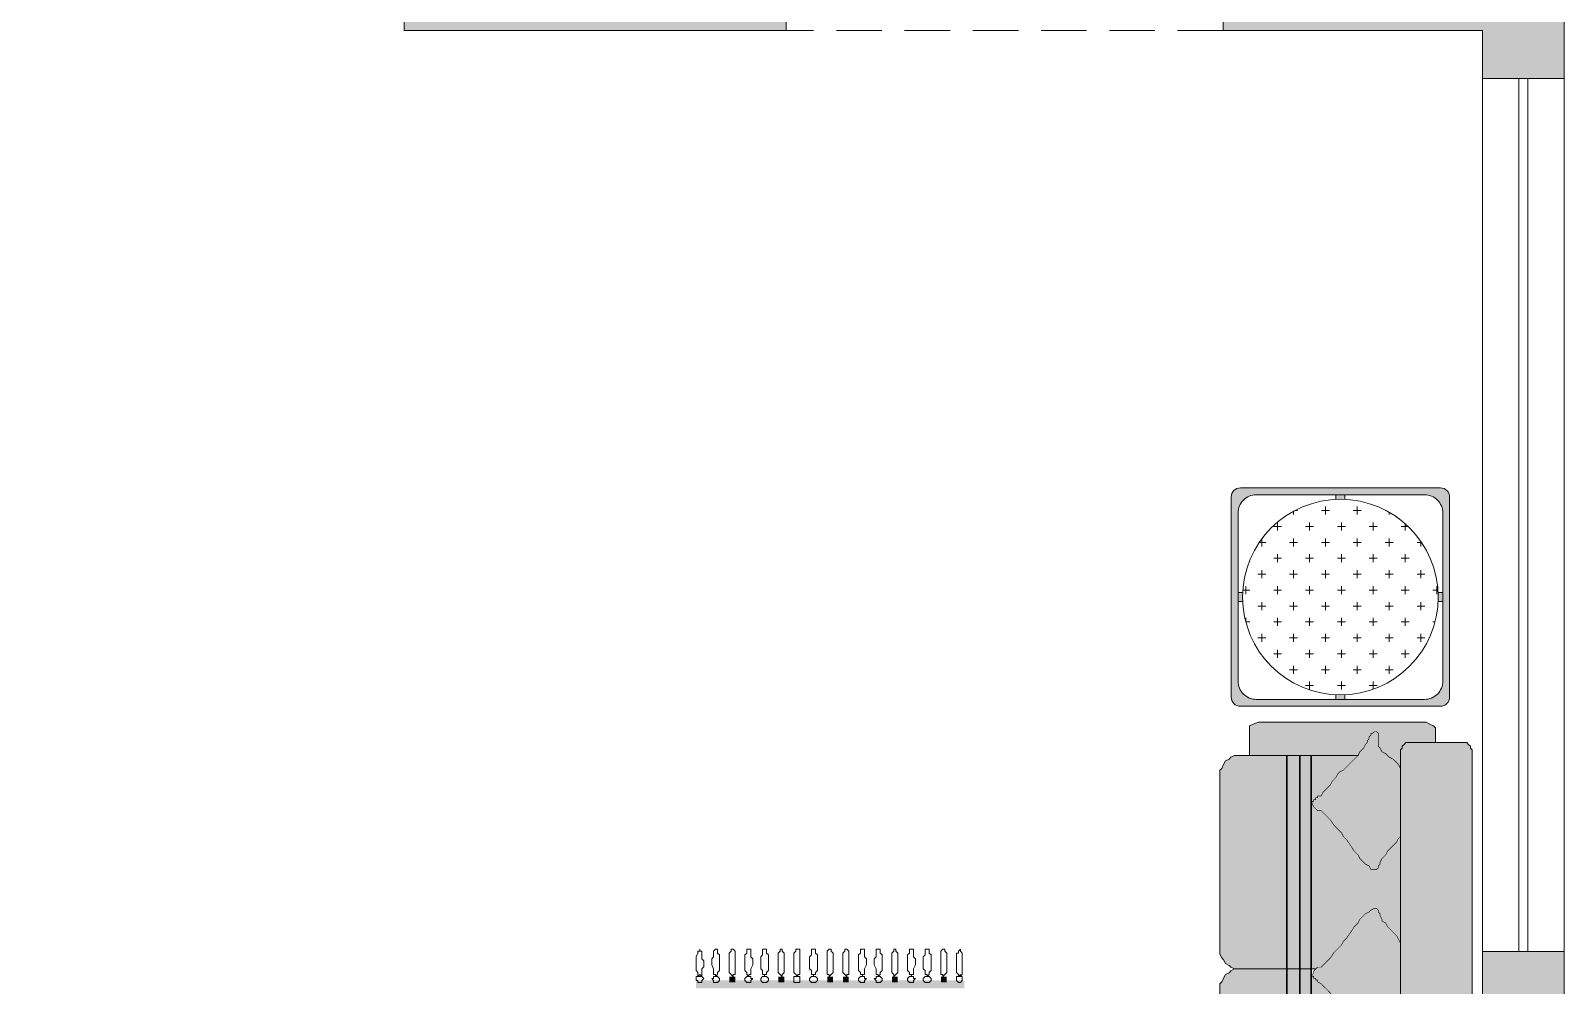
# Model space of a CAD drawing. Header units: inches. Extents: x 22513 to 23848, y -2930 to -2337.
# Drawn here: x 22742.9 to 22911.5, y -2672.5 to -2567.6 of the extents above; entities that cross this region are included whole.
import ezdxf

# ---------------------------------------------------------------- set-up
doc = ezdxf.new("R2010")
doc.units = ezdxf.units.IN
doc.header["$LTSCALE"] = 10
doc.header["$MEASUREMENT"] = 0
doc.linetypes.add('DASHED', pattern=[0.75, 0.5, -0.25])
doc.layers.add('FIX', color=161, linetype='Continuous')
doc.layers.add('FURNITURE', color=144, linetype='Continuous', lineweight=9)
doc.layers.add('line', color=7, linetype='Continuous', lineweight=13)

# ---------------------------------------------------------------- blocks, each defined once
blk = doc.blocks.new('afedadsdf')
at = {"layer": 'FURNITURE'}
h = blk.add_hatch(color=251, dxfattribs=at)
h.dxf.hatch_style = 1
h.paths.add_polyline_path([(-12.75, 23.79), (-12.55, 23.99), (-12.35, 24.39), (-11.94, 24.8), (-11.74, 25.2), (-11.54, 25.41), (-11.54, 25.61), (-11.34, 25.81), (-11.34, 26.01), (-11.13, 26.21), (-11.13, 26.42), (-10.93, 26.62), (-10.73, 26.62), (-10.53, 26.62), (-10.32, 26.42), (-10.32, 26.21), (-10.32, 26.01), (-10.32, 25.61), (-10.32, 25.41), (-10.32, 25.2), (-10.12, 25), (-9.92, 24.6), (-9.51, 24.19), (-9.11, 23.99), (-8.7, 23.58), (-8.5, 23.38), (-8.1, 23.18), (-7.89, 22.77), (-7.89, 23.18), (-7.89, 23.38), (-7.89, 23.79), (-7.69, 23.99), (-7.69, 24.19), (-7.49, 24.39), (-7.29, 24.6), (-7.09, 24.6), (-4.05, 24.6), (-4.05, 26.76), (-4.25, 26.96), (-4.66, 27.16), (-5.06, 27.37), (-5.87, 27.37), (-22.67, 27.37), (-23.48, 27.37), (-24.09, 27.16), (-24.49, 26.96), (-24.49, 26.76), (-24.49, 23.79)])
h.paths.add_polyline_path([(0, 23.18), (0, 23.38), (0, 23.79), (-0.2, 23.99), (-0.2, 24.19), (-0.4, 24.39), (-0.61, 24.6), (-0.81, 24.6), (-7.09, 24.6), (-7.29, 24.6), (-7.49, 24.39), (-7.69, 24.19), (-7.69, 23.99), (-7.89, 23.79), (-7.89, 23.38), (-7.89, 23.18), (-7.89, -23.18), (-7.89, -23.38), (-7.89, -23.79), (-7.69, -23.99), (-7.69, -24.19), (-7.49, -24.39), (-7.29, -24.6), (-7.09, -24.6), (-0.81, -24.6), (-0.61, -24.6), (-0.4, -24.39), (-0.2, -24.19), (-0.2, -23.99), (0, -23.79), (0, -23.38), (0, -23.18)])
h.paths.add_polyline_path([(-5.87, -26.82), (-5.06, -26.82), (-4.66, -26.62), (-4.25, -26.42), (-4.05, -26.21), (-4.05, -24.6), (-7.09, -24.6), (-7.29, -24.6), (-7.49, -24.39), (-7.69, -24.19), (-7.69, -23.99), (-7.89, -23.79), (-7.89, -23.38), (-7.89, -23.18), (-7.89, -21.76), (-8.1, -22.17), (-8.5, -22.57), (-8.7, -22.77), (-9.11, -22.98), (-9.51, -23.38), (-9.92, -23.58), (-10.12, -23.99), (-10.32, -24.19), (-10.32, -24.6), (-10.32, -24.8), (-10.32, -25.2), (-10.32, -25.41), (-10.32, -25.61), (-10.53, -25.81), (-10.73, -25.81), (-10.93, -25.61), (-11.13, -25.61), (-11.13, -25.41), (-11.34, -25.2), (-11.34, -25), (-11.54, -24.8), (-11.54, -24.6), (-11.74, -24.39), (-11.94, -23.99), (-12.35, -23.58), (-12.55, -23.18), (-24.49, -23.18), (-24.49, -26.21), (-24.49, -26.42), (-24.09, -26.62), (-23.48, -26.82), (-22.67, -26.82)])
h = blk.add_hatch(color=52, dxfattribs=at)
h.dxf.hatch_style = 1
h.paths.add_polyline_path([(-7.89, 22.77), (-8.1, 23.18), (-8.5, 23.38), (-8.7, 23.58), (-9.11, 23.99), (-9.51, 24.19), (-9.92, 24.6), (-10.12, 25), (-10.32, 25.2), (-10.32, 25.41), (-10.32, 25.61), (-10.32, 26.01), (-10.32, 26.21), (-10.32, 26.42), (-10.53, 26.62), (-10.73, 26.62), (-10.93, 26.62), (-11.13, 26.42), (-11.13, 26.21), (-11.34, 26.01), (-11.34, 25.81), (-11.54, 25.61), (-11.54, 25.41), (-11.74, 25.2), (-11.94, 24.8), (-12.35, 24.39), (-12.55, 23.99), (-12.96, 23.58), (-13.36, 23.18), (-13.77, 22.77), (-14.17, 22.37), (-14.58, 22.17), (-14.78, 21.96), (-14.98, 21.56), (-15.38, 21.15), (-15.59, 20.75), (-15.99, 20.34), (-16.4, 19.94), (-16.6, 19.74), (-17, 19.53), (-17.21, 19.33), (-17.41, 19.13), (-17.61, 18.93), (-17.61, 18.72), (-17.41, 18.52), (-17.41, 18.32), (-17.21, 18.12), (-17, 18.12), (-16.6, 17.92), (-16.4, 17.71), (-16.19, 17.71), (-15.99, 17.51), (-15.59, 16.9), (-15.18, 16.5), (-14.78, 16.09), (-14.37, 15.69), (-14.17, 15.08), (-13.77, 14.68), (-13.36, 14.27), (-12.96, 13.66), (-12.75, 13.26), (-12.55, 13.06), (-12.35, 12.65), (-11.94, 12.45), (-11.74, 12.04), (-11.34, 11.84), (-11.13, 11.64), (-10.73, 11.44), (-10.53, 11.44), (-10.32, 11.64), (-10.32, 11.84), (-10.12, 12.04), (-10.12, 12.45), (-9.92, 12.65), (-9.92, 12.85), (-9.51, 13.06), (-9.31, 13.46), (-8.91, 13.87), (-8.7, 14.07), (-8.3, 14.47), (-8.1, 14.88), (-7.89, 15.28)])
h.paths.add_polyline_path([(-7.89, 4.76), (-8.1, 5.16), (-8.5, 5.57), (-8.7, 5.77), (-9.11, 5.97), (-9.51, 6.38), (-9.92, 6.58), (-10.12, 6.98), (-10.32, 7.19), (-10.32, 7.59), (-10.32, 7.79), (-10.32, 8.2), (-10.32, 8.4), (-10.32, 8.6), (-10.53, 8.81), (-10.73, 8.81), (-10.93, 8.6), (-11.13, 8.6), (-11.13, 8.4), (-11.34, 8.2), (-11.34, 8), (-11.54, 7.79), (-11.54, 7.59), (-11.74, 7.39), (-11.94, 6.98), (-12.35, 6.58), (-12.55, 6.17), (-12.96, 5.77), (-13.36, 5.36), (-13.77, 4.96), (-14.17, 4.55), (-14.58, 4.35), (-14.78, 4.15), (-14.98, 3.74), (-15.38, 3.34), (-15.59, 2.94), (-15.99, 2.53), (-16.4, 2.13), (-16.6, 1.92), (-17, 1.72), (-17, 1.52), (-17.21, 1.52), (-17.21, 1.32), (-17.41, 1.32), (-17.41, 1.11), (-17.61, 1.11), (-17.61, 0.91), (-17.41, 0.71), (-17.41, 0.51), (-17.21, 0.3), (-17, 0.1), (-16.6, 0.1), (-16.4, -0.1), (-16.19, -0.3), (-15.99, -0.51), (-15.59, -0.91), (-15.18, -1.52), (-14.78, -1.92), (-14.37, -2.33), (-14.17, -2.73), (-13.77, -3.14), (-13.36, -3.74), (-12.96, -4.35), (-12.75, -4.55), (-12.55, -4.76), (-12.35, -5.16), (-11.94, -5.57), (-11.74, -5.77), (-11.34, -5.97), (-11.13, -6.17), (-10.73, -6.38), (-10.53, -6.38), (-10.32, -6.17), (-10.32, -5.97), (-10.12, -5.77), (-10.12, -5.57), (-9.92, -5.16), (-9.92, -4.96), (-9.51, -4.76), (-9.31, -4.35), (-8.91, -3.95), (-8.7, -3.74), (-8.3, -3.34), (-8.1, -2.94), (-7.89, -2.53)])
h.paths.add_polyline_path([(-7.89, -14.27), (-8.1, -14.07), (-8.3, -13.66), (-8.7, -13.26), (-8.91, -13.06), (-9.31, -12.65), (-9.51, -12.25), (-9.92, -11.84), (-10.12, -11.44), (-10.12, -11.23), (-10.32, -11.03), (-10.32, -10.83), (-10.53, -10.63), (-10.73, -10.63), (-11.13, -10.63), (-11.34, -11.03), (-11.74, -11.23), (-11.94, -11.44), (-12.35, -11.84), (-12.55, -12.25), (-12.75, -12.45), (-12.96, -12.65), (-13.36, -13.26), (-13.77, -13.87), (-14.17, -14.27), (-14.37, -14.68), (-14.78, -15.08), (-15.18, -15.49), (-15.59, -16.09), (-15.99, -16.5), (-16.19, -16.7), (-16.4, -16.9), (-16.6, -17.11), (-17, -17.11), (-17.21, -17.31), (-17.41, -17.51), (-17.61, -17.92), (-17.61, -18.12), (-17.41, -18.12), (-17.41, -18.32), (-17.21, -18.32), (-17.21, -18.52), (-17, -18.52), (-17, -18.72), (-16.6, -18.72), (-16.4, -19.13), (-15.99, -19.53), (-15.59, -19.94), (-15.38, -20.34), (-14.98, -20.75), (-14.78, -21.15), (-14.58, -21.36), (-14.17, -21.56), (-13.77, -21.96), (-13.36, -22.37), (-12.96, -22.77), (-12.55, -23.18), (-12.35, -23.58), (-11.94, -23.99), (-11.74, -24.39), (-11.54, -24.6), (-11.54, -24.8), (-11.34, -25), (-11.34, -25.2), (-11.13, -25.41), (-11.13, -25.61), (-10.93, -25.61), (-10.73, -25.81), (-10.53, -25.81), (-10.32, -25.61), (-10.32, -25.41), (-10.32, -25.2), (-10.32, -24.8), (-10.32, -24.6), (-10.32, -24.19), (-10.12, -23.99), (-9.92, -23.58), (-9.51, -23.38), (-9.11, -22.98), (-8.7, -22.77), (-8.5, -22.57), (-8.1, -22.17), (-7.89, -21.76)])
h = blk.add_hatch(color=251, dxfattribs=at)
h.dxf.hatch_style = 1
h.paths.add_polyline_path([(-20.42, 23.79), (-25.71, 23.79), (-26.11, 23.79), (-26.52, 23.58), (-26.72, 23.38), (-27.13, 23.18), (-27.33, 22.77), (-27.53, 22.37), (-27.73, 22.17), (-27.73, 21.56), (-27.73, 2.53), (-27.73, 1.92), (-27.53, 1.72), (-27.33, 1.32), (-27.13, 0.91), (-26.72, 0.71), (-26.52, 0.51), (-26.11, 0.3), (-25.71, 0.3), (-20.42, 0.3)])
h.paths.add_polyline_path([(-18.99, 23.79), (-20.35, 23.79), (-20.35, 0.3), (-18.99, 0.3)])
h.paths.add_polyline_path([(-17.74, 23.79), (-18.92, 23.79), (-18.92, 0.3), (-17.74, 0.3)])
h.paths.add_polyline_path([(-11.74, 12.04), (-11.94, 12.45), (-12.35, 12.65), (-12.55, 13.06), (-12.75, 13.26), (-12.96, 13.66), (-13.36, 14.27), (-13.77, 14.68), (-14.17, 15.08), (-14.37, 15.69), (-14.78, 16.09), (-15.18, 16.5), (-15.59, 16.9), (-15.99, 17.51), (-16.19, 17.71), (-16.4, 17.71), (-16.6, 17.92), (-17, 18.12), (-17.21, 18.12), (-17.41, 18.32), (-17.41, 18.52), (-17.61, 18.72), (-17.61, 18.93), (-17.41, 19.13), (-17.21, 19.33), (-17, 19.53), (-16.6, 19.74), (-16.4, 19.94), (-15.99, 20.34), (-15.59, 20.75), (-15.38, 21.15), (-14.98, 21.56), (-14.78, 21.96), (-14.58, 22.17), (-14.17, 22.37), (-13.77, 22.77), (-13.36, 23.18), (-12.96, 23.58), (-12.75, 23.79), (-17.67, 23.79), (-17.67, 1.11), (-17.41, 1.11), (-17.41, 1.32), (-17.21, 1.32), (-17.21, 1.52), (-17, 1.52), (-17, 1.72), (-16.6, 1.92), (-16.4, 2.13), (-15.99, 2.53), (-15.59, 2.94), (-15.38, 3.34), (-14.98, 3.74), (-14.78, 4.15), (-14.58, 4.35), (-14.17, 4.55), (-13.77, 4.96), (-13.36, 5.36), (-12.96, 5.77), (-12.55, 6.17), (-12.35, 6.58), (-11.94, 6.98), (-11.74, 7.39), (-11.54, 7.59), (-11.54, 7.79), (-11.34, 8), (-11.34, 8.2), (-11.13, 8.4), (-11.13, 8.6), (-10.93, 8.6), (-10.73, 8.81), (-10.53, 8.81), (-10.32, 8.6), (-10.32, 8.4), (-10.32, 8.2), (-10.32, 7.79), (-10.32, 7.59), (-10.32, 7.19), (-10.12, 6.98), (-9.92, 6.58), (-9.51, 6.38), (-9.11, 5.97), (-8.7, 5.77), (-8.5, 5.57), (-8.1, 5.16), (-7.89, 4.76), (-7.89, 15.28), (-8.1, 14.88), (-8.3, 14.47), (-8.7, 14.07), (-8.91, 13.87), (-9.31, 13.46), (-9.51, 13.06), (-9.92, 12.85), (-9.92, 12.65), (-10.12, 12.45), (-10.12, 12.04), (-10.32, 11.84), (-10.32, 11.64), (-10.53, 11.44), (-10.73, 11.44), (-11.13, 11.64), (-11.34, 11.84)])
h.paths.add_polyline_path([(-7.89, -2.53), (-8.1, -2.94), (-8.3, -3.34), (-8.7, -3.74), (-8.91, -3.95), (-9.31, -4.35), (-9.51, -4.76), (-9.92, -4.96), (-9.92, -5.16), (-10.12, -5.57), (-10.12, -5.77), (-10.32, -5.97), (-10.32, -6.17), (-10.53, -6.38), (-10.73, -6.38), (-11.13, -6.17), (-11.34, -5.97), (-11.74, -5.77), (-11.94, -5.57), (-12.35, -5.16), (-12.55, -4.76), (-12.75, -4.55), (-12.96, -4.35), (-13.36, -3.74), (-13.77, -3.14), (-14.17, -2.73), (-14.37, -2.33), (-14.78, -1.92), (-15.18, -1.52), (-15.59, -0.91), (-15.99, -0.51), (-16.19, -0.3), (-16.4, -0.1), (-16.6, 0.1), (-17, 0.1), (-17.21, 0.3), (-17.67, 0.3), (-17.67, -18.12), (-17.61, -18.12), (-17.61, -17.92), (-17.41, -17.51), (-17.21, -17.31), (-17, -17.11), (-16.6, -17.11), (-16.4, -16.9), (-16.19, -16.7), (-15.99, -16.5), (-15.59, -16.09), (-15.18, -15.49), (-14.78, -15.08), (-14.37, -14.68), (-14.17, -14.27), (-13.77, -13.87), (-13.36, -13.26), (-12.96, -12.65), (-12.75, -12.45), (-12.55, -12.25), (-12.35, -11.84), (-11.94, -11.44), (-11.74, -11.23), (-11.34, -11.03), (-11.13, -10.63), (-10.73, -10.63), (-10.53, -10.63), (-10.32, -10.83), (-10.32, -11.03), (-10.12, -11.23), (-10.12, -11.44), (-9.92, -11.84), (-9.51, -12.25), (-9.31, -12.65), (-8.91, -13.06), (-8.7, -13.26), (-8.3, -13.66), (-8.1, -14.07), (-7.89, -14.27)])
h.paths.add_polyline_path([(-13.36, -22.37), (-13.77, -21.96), (-14.17, -21.56), (-14.58, -21.36), (-14.78, -21.15), (-14.98, -20.75), (-15.38, -20.34), (-15.59, -19.94), (-15.99, -19.53), (-16.4, -19.13), (-16.6, -18.72), (-17, -18.72), (-17, -18.52), (-17.21, -18.52), (-17.21, -18.32), (-17.41, -18.32), (-17.41, -18.12), (-17.67, -18.12), (-17.67, -23.18), (-12.55, -23.18), (-12.96, -22.77)])
h.paths.add_polyline_path([(-17.74, 0.3), (-18.92, 0.3), (-18.92, -23.18), (-17.74, -23.18)])
h.paths.add_polyline_path([(-18.99, 0.3), (-20.35, 0.3), (-20.35, -23.18), (-18.99, -23.18)])
h = blk.add_hatch(color=251, dxfattribs=at)
h.dxf.hatch_style = 1
h.paths.add_polyline_path([(-20.42, 0.3), (-25.71, 0.3), (-26.11, 0.3), (-26.52, 0.1), (-26.72, -0.1), (-27.13, -0.3), (-27.33, -0.71), (-27.53, -0.91), (-27.73, -1.32), (-27.73, -1.92), (-27.73, -20.95), (-27.73, -21.56), (-27.53, -21.76), (-27.33, -22.17), (-27.13, -22.57), (-26.72, -22.77), (-26.52, -22.98), (-26.11, -23.18), (-25.71, -23.18), (-20.42, -23.18)])
at = {"layer": 'FURNITURE', "color": 7}
for p, q in [((-24.09, 27.16), (-24.49, 26.96)), ((-23.48, 27.37), (-24.09, 27.16)), ((-22.67, 27.37), (-23.48, 27.37)), ((-5.87, 27.37), (-22.67, 27.37)), ((-5.06, 27.37), (-5.87, 27.37)), ((-4.66, 27.16), (-5.06, 27.37)), ((-4.25, 26.96), (-4.66, 27.16)), ((-24.49, 26.96), (-24.49, 26.76)), ((-24.49, 26.76), (-24.49, 23.79)), ((-4.05, 26.76), (-4.25, 26.96)), ((-4.05, 24.6), (-4.05, 26.76)), ((-26.52, 23.58), (-26.11, 23.79)), ((-26.11, 23.79), (-25.71, 23.79)), ((-25.71, 23.79), (-12.69, 23.79)), ((-20.42, -23.18), (-20.42, 23.79)), ((-20.35, -23.18), (-20.35, 23.79)), ((-18.99, -23.18), (-18.99, 23.79)), ((-18.92, -23.18), (-18.92, 23.79)), ((-17.74, -23.18), (-17.74, 23.79)), ((-17.67, -23.18), (-17.67, 23.79)), ((-7.89, 23.79), (-7.69, 23.99)), ((-7.89, 23.38), (-7.89, 23.79)), ((-7.69, 24.19), (-7.49, 24.39)), ((-7.69, 23.99), (-7.69, 24.19)), ((-7.49, 24.39), (-7.29, 24.6)), ((-7.49, 24.39), (-7.49, 24.39)), ((-7.29, 24.6), (-7.09, 24.6)), ((-7.09, 24.6), (-0.81, 24.6)), ((-0.81, 24.6), (-0.61, 24.6)), ((-0.61, 24.6), (-0.4, 24.39)), ((-0.4, 24.39), (-0.4, 24.39)), ((-0.4, 24.39), (-0.2, 24.19)), ((-0.2, 24.19), (-0.2, 23.99)), ((-0.2, 23.99), (0, 23.79)), ((0, 23.79), (0, 23.38)), ((-27.73, 22.17), (-27.53, 22.37)), ((-27.73, 21.56), (-27.73, 22.17)), ((-27.53, 22.37), (-27.33, 22.77)), ((-27.33, 22.77), (-27.13, 23.18)), ((-27.13, 23.18), (-26.72, 23.38)), ((-26.72, 23.38), (-26.52, 23.58)), ((-7.89, 23.18), (-7.89, 23.38)), ((-7.89, -23.18), (-7.89, 23.18)), ((0, 23.38), (0, 23.18)), ((0, 23.18), (0, -23.18)), ((-27.73, 2.53), (-27.73, 21.56)), ((-27.73, 1.92), (-27.73, 2.53)), ((-27.53, 1.72), (-27.73, 1.92)), ((-27.33, 1.32), (-27.53, 1.72)), ((-27.13, 0.91), (-27.33, 1.32)), ((-26.72, 0.71), (-27.13, 0.91)), ((-26.52, 0.51), (-26.72, 0.71)), ((-26.72, -0.1), (-26.52, 0.1)), ((-26.11, 0.3), (-26.52, 0.51)), ((-26.52, 0.1), (-26.11, 0.3)), ((-25.71, 0.3), (-26.11, 0.3)), ((-26.11, 0.3), (-25.71, 0.3)), ((-17.21, 0.3), (-25.71, 0.3)), ((-25.71, 0.3), (-17.21, 0.3)), ((-27.73, -1.32), (-27.53, -0.91)), ((-27.73, -1.92), (-27.73, -1.32)), ((-27.53, -0.91), (-27.33, -0.71)), ((-27.33, -0.71), (-27.13, -0.3)), ((-27.13, -0.3), (-26.72, -0.1)), ((-27.73, -20.95), (-27.73, -1.92)), ((-27.73, -21.56), (-27.73, -20.95)), ((-27.53, -21.76), (-27.73, -21.56)), ((-27.33, -22.17), (-27.53, -21.76)), ((-27.13, -22.57), (-27.33, -22.17)), ((-26.72, -22.77), (-27.13, -22.57)), ((-26.52, -22.98), (-26.72, -22.77)), ((-26.11, -23.18), (-26.52, -22.98)), ((-25.71, -23.18), (-26.11, -23.18)), ((-12.55, -23.18), (-25.71, -23.18)), ((-24.49, -26.21), (-24.49, -23.18)), ((-7.89, -23.38), (-7.89, -23.18)), ((-7.89, -23.79), (-7.89, -23.38)), ((0, -23.18), (0, -23.38)), ((0, -23.38), (0, -23.79)), ((-7.69, -23.99), (-7.89, -23.79)), ((-7.69, -24.19), (-7.69, -23.99)), ((-7.49, -24.39), (-7.69, -24.19)), ((-7.29, -24.6), (-7.49, -24.39)), ((-7.49, -24.39), (-7.49, -24.39)), ((-7.09, -24.6), (-7.29, -24.6)), ((-0.81, -24.6), (-7.09, -24.6)), ((-4.05, -24.6), (-4.05, -26.21)), ((-0.61, -24.6), (-0.81, -24.6)), ((-0.4, -24.39), (-0.61, -24.6)), ((-0.2, -24.19), (-0.4, -24.39)), ((-0.4, -24.39), (-0.4, -24.39)), ((0, -23.79), (-0.2, -23.99)), ((-0.2, -23.99), (-0.2, -24.19)), ((-24.49, -26.42), (-24.49, -26.21)), ((-24.09, -26.62), (-24.49, -26.42)), ((-23.48, -26.82), (-24.09, -26.62)), ((-22.67, -26.82), (-23.48, -26.82)), ((-5.87, -26.82), (-22.67, -26.82)), ((-5.06, -26.82), (-5.87, -26.82)), ((-4.66, -26.62), (-5.06, -26.82)), ((-4.25, -26.42), (-4.66, -26.62)), ((-4.05, -26.21), (-4.25, -26.42))]:
    blk.add_line(p, q, dxfattribs=at)
at = {"layer": 'FURNITURE', "color": 7, "const_width": 0.069}
for points in [[(-17, 19.53), (-16.6, 19.74), (-16.4, 19.94), (-15.99, 20.34), (-15.59, 20.75), (-15.38, 21.15), (-14.98, 21.56), (-14.78, 21.96), (-14.58, 22.17), (-14.17, 22.37), (-13.77, 22.77), (-13.36, 23.18), (-12.96, 23.58), (-12.55, 23.99), (-12.35, 24.39), (-11.94, 24.8), (-11.74, 25.2), (-11.54, 25.41), (-11.54, 25.61), (-11.34, 25.81), (-11.34, 26.01), (-11.13, 26.21), (-11.13, 26.42), (-10.93, 26.62), (-10.73, 26.62), (-10.53, 26.62), (-10.32, 26.42), (-10.32, 26.21), (-10.32, 26.01), (-10.32, 25.61), (-10.32, 25.41), (-10.32, 25.2), (-10.12, 25), (-9.92, 24.6), (-9.51, 24.19), (-9.11, 23.99), (-8.7, 23.58), (-8.5, 23.38), (-8.1, 23.18), (-7.89, 22.77), (-7.89, 22.17), (-7.89, 15.69), (-7.89, 15.28), (-8.1, 14.88), (-8.3, 14.47), (-8.7, 14.07), (-8.91, 13.87), (-9.31, 13.46), (-9.51, 13.06), (-9.92, 12.85), (-9.92, 12.65), (-10.12, 12.45), (-10.12, 12.04), (-10.32, 11.84), (-10.32, 11.64), (-10.53, 11.44), (-10.53, 11.44), (-10.73, 11.44), (-11.13, 11.64), (-11.34, 11.84), (-11.74, 12.04), (-11.94, 12.45), (-12.35, 12.65), (-12.55, 13.06), (-12.75, 13.26), (-12.96, 13.66), (-13.36, 14.27), (-13.77, 14.68), (-14.17, 15.08), (-14.37, 15.69), (-14.78, 16.09), (-15.18, 16.5), (-15.59, 16.9), (-15.99, 17.51), (-16.19, 17.71), (-16.4, 17.71), (-16.6, 17.92), (-17, 18.12), (-17.21, 18.12), (-17.41, 18.32), (-17.41, 18.52), (-17.61, 18.72), (-17.61, 18.72), (-17.61, 18.93), (-17.41, 19.13), (-17.41, 19.13), (-17.21, 19.33), (-17.21, 19.33), (-17, 19.53), (-17, 19.53)], [(-17, 1.72), (-16.6, 1.92), (-16.4, 2.13), (-15.99, 2.53), (-15.59, 2.94), (-15.38, 3.34), (-14.98, 3.74), (-14.78, 4.15), (-14.58, 4.35), (-14.17, 4.55), (-13.77, 4.96), (-13.36, 5.36), (-12.96, 5.77), (-12.55, 6.17), (-12.35, 6.58), (-11.94, 6.98), (-11.74, 7.39), (-11.54, 7.59), (-11.54, 7.79), (-11.34, 8), (-11.34, 8.2), (-11.13, 8.4), (-11.13, 8.6), (-10.93, 8.6), (-10.73, 8.81), (-10.53, 8.81), (-10.32, 8.6), (-10.32, 8.4), (-10.32, 8.2), (-10.32, 7.79), (-10.32, 7.59), (-10.32, 7.19), (-10.12, 6.98), (-9.92, 6.58), (-9.51, 6.38), (-9.11, 5.97), (-8.7, 5.77), (-8.5, 5.57), (-8.1, 5.16), (-7.89, 4.76), (-7.89, 4.35), (-7.89, -2.33), (-7.89, -2.53), (-8.1, -2.94), (-8.3, -3.34), (-8.7, -3.74), (-8.91, -3.95), (-9.31, -4.35), (-9.51, -4.76), (-9.92, -4.96), (-9.92, -5.16), (-10.12, -5.57), (-10.12, -5.77), (-10.32, -5.97), (-10.32, -6.17), (-10.53, -6.38), (-10.53, -6.38), (-10.73, -6.38), (-11.13, -6.17), (-11.34, -5.97), (-11.74, -5.77), (-11.94, -5.57), (-12.35, -5.16), (-12.55, -4.76), (-12.75, -4.55), (-12.96, -4.35), (-13.36, -3.74), (-13.77, -3.14), (-14.17, -2.73), (-14.37, -2.33), (-14.78, -1.92), (-15.18, -1.52), (-15.59, -0.91), (-15.99, -0.51), (-16.19, -0.3), (-16.4, -0.1), (-16.6, 0.1), (-17, 0.1), (-17.21, 0.3), (-17.41, 0.51), (-17.41, 0.71), (-17.61, 0.91), (-17.61, 0.91), (-17.61, 1.11), (-17.41, 1.11), (-17.41, 1.32), (-17.21, 1.32), (-17.21, 1.52), (-17, 1.52), (-17, 1.72)], [(-17, -18.72), (-16.6, -18.72), (-16.4, -19.13), (-15.99, -19.53), (-15.59, -19.94), (-15.38, -20.34), (-14.98, -20.75), (-14.78, -21.15), (-14.58, -21.36), (-14.17, -21.56), (-13.77, -21.96), (-13.36, -22.37), (-12.96, -22.77), (-12.55, -23.18), (-12.35, -23.58), (-11.94, -23.99), (-11.74, -24.39), (-11.54, -24.6), (-11.54, -24.8), (-11.34, -25), (-11.34, -25.2), (-11.13, -25.41), (-11.13, -25.61), (-10.93, -25.61), (-10.73, -25.81), (-10.53, -25.81), (-10.32, -25.61), (-10.32, -25.41), (-10.32, -25.2), (-10.32, -24.8), (-10.32, -24.6), (-10.32, -24.19), (-10.12, -23.99), (-9.92, -23.58), (-9.51, -23.38), (-9.11, -22.98), (-8.7, -22.77), (-8.5, -22.57), (-8.1, -22.17), (-7.89, -21.76), (-7.89, -21.36), (-7.89, -14.68), (-7.89, -14.27), (-8.1, -14.07), (-8.3, -13.66), (-8.7, -13.26), (-8.91, -13.06), (-9.31, -12.65), (-9.51, -12.25), (-9.92, -11.84), (-9.92, -11.84), (-10.12, -11.44), (-10.12, -11.23), (-10.32, -11.03), (-10.32, -10.83), (-10.53, -10.63), (-10.53, -10.63), (-10.73, -10.63), (-11.13, -10.63), (-11.34, -11.03), (-11.74, -11.23), (-11.94, -11.44), (-12.35, -11.84), (-12.55, -12.25), (-12.75, -12.45), (-12.96, -12.65), (-13.36, -13.26), (-13.77, -13.87), (-14.17, -14.27), (-14.37, -14.68), (-14.78, -15.08), (-15.18, -15.49), (-15.59, -16.09), (-15.99, -16.5), (-16.19, -16.7), (-16.4, -16.9), (-16.6, -17.11), (-17, -17.11), (-17.21, -17.31), (-17.41, -17.51), (-17.41, -17.51), (-17.61, -17.92), (-17.61, -17.92), (-17.61, -18.12), (-17.41, -18.12), (-17.41, -18.32), (-17.21, -18.32), (-17.21, -18.52), (-17, -18.52), (-17, -18.72)]]:
    blk.add_lwpolyline(points, dxfattribs=at)
blk = doc.blocks.new('CORNER TABLE 2X2')
at = {"lineweight": 13}
h = blk.add_hatch(color=12, dxfattribs=at)
h.dxf.hatch_style = 1
h.paths.add_polyline_path([(11, -12, 0.414214), (12, -11), (12, 11, 0.414214), (11, 12), (-11, 12, 0.414214), (-12, 11), (-12, -11, 0.414214), (-11, -12)])
h.paths.add_polyline_path([(-9.25, -11.25, -0.414214), (-11.25, -9.25), (-11.25, 9.25, -0.414214), (-9.25, 11.25), (9.25, 11.25, -0.414214), (11.25, 9.25), (11.25, -9.25, -0.414214), (9.25, -11.25)], flags=16)
h.paths.add_polyline_path([(-10.75, 0, -1), (10.75, 0, -1)], flags=0)
h = blk.add_hatch(color=12, dxfattribs=at)
h.dxf.hatch_style = 1
h.paths.add_polyline_path([(10.75, 0, -0.011633), (10.74, -0.5), (11.25, -0.5), (11.25, 0.5), (10.74, 0.5, -0.011633)])
h.paths.add_polyline_path([(-0.5, -10.74), (-0.5, -11.25), (0.5, -11.25), (0.5, -10.74, -0.023268)])
h.paths.add_polyline_path([(-10.74, 0.5), (-11.25, 0.5), (-11.25, -0.5), (-10.74, -0.5, -0.011633), (-10.75, 0, -0.011633)])
h.paths.add_polyline_path([(0.5, 10.74), (0.5, 11.25), (-0.5, 11.25), (-0.5, 10.74, -0.023268)])
at = {"lineweight": 9}
h = blk.add_hatch(dxfattribs=at)
h.set_pattern_fill('CROSS,_O', color=4, scale=7, angle=180)
h.set_pattern_definition([(180, (417.5305, 118.5105), (-1.75, -1.75), [0.875, -2.625]), (270, (417.093, 118.948), (1.75, -1.75), [0.875, -2.625])])
h.paths.add_polyline_path([(10.75, 0, 1), (-10.75, 0, 1)])
at = {"lineweight": 13}
for p, q in [((-0.5, 10.74), (-0.5, 11.25)), ((0.5, 10.74), (0.5, 11.25)), ((-10.74, 0.5), (-11.25, 0.5)), ((10.74, 0.5), (11.25, 0.5)), ((-10.74, -0.5), (-11.25, -0.5)), ((10.74, -0.5), (11.25, -0.5)), ((-0.5, -10.74), (-0.5, -11.25)), ((0.5, -10.74), (0.5, -11.25))]:
    blk.add_line(p, q, dxfattribs=at)
for points in [[(11, 12), (-11, 12, 0.414214), (-12, 11), (-12, -11, 0.414214), (-11, -12), (11, -12, 0.414214), (12, -11), (12, 11, 0.414214)], [(9.25, 11.25), (-9.25, 11.25, 0.414214), (-11.25, 9.25), (-11.25, -9.25, 0.414214), (-9.25, -11.25), (9.25, -11.25, 0.414214), (11.25, -9.25), (11.25, 9.25, 0.414214)]]:
    blk.add_lwpolyline(points, format="xyb", close=True, dxfattribs=at)
at = {"color": 12, "lineweight": 15}
blk.add_circle((0, 0), 10.75, dxfattribs=at)
blk = doc.blocks.new('CARPET RECT OK')
at = {"color": 43, "linetype": 'Continuous', "lineweight": 13}
for points in [[(-15.05, 33.13), (-15.05, 33.35), (-15.05, 33.58), (-15.05, 33.8), (-15.05, 34.25), (-15.27, 34.25), (-15.27, 34.48), (-15.27, 34.48), (-15.5, 34.7), (-15.5, 34.48), (-15.5, 34.48), (-15.72, 34.25), (-15.72, 34.25), (-15.72, 33.8), (-15.72, 33.58), (-15.72, 33.35), (-15.72, 33.13), (-15.72, 32.68), (-15.72, 32.45), (-15.72, 32.23), (-15.72, 32), (-15.72, 31.78), (-15.5, 31.55), (-15.5, 31.55), (-15.5, 31.55), (-15.27, 31.55), (-15.27, 31.55), (-15.27, 31.78), (-15.05, 32), (-15.05, 32.23), (-15.05, 32.45), (-15.05, 32.68)], [(-13.25, 33.13), (-13.25, 33.58), (-13.25, 33.8), (-13.25, 34.03), (-13.25, 34.25), (-13.25, 34.48), (-13.47, 34.7), (-13.47, 34.7), (-13.47, 34.7), (-13.7, 34.7), (-13.7, 34.7), (-13.7, 34.48), (-13.92, 34.25), (-13.92, 34.03), (-13.92, 33.8), (-13.92, 33.58), (-13.92, 33.13), (-13.92, 32.9), (-13.92, 32.45), (-13.92, 32.23), (-13.92, 32), (-13.7, 31.78), (-13.7, 31.78), (-13.7, 31.78), (-13.47, 31.55), (-13.47, 31.78), (-13.47, 31.78), (-13.25, 31.78), (-13.25, 32), (-13.25, 32.23), (-13.25, 32.45), (-13.25, 32.9)], [(-11.22, 33.13), (-11.22, 33.58), (-11.22, 33.8), (-11.45, 34.03), (-11.45, 34.25), (-11.45, 34.48), (-11.45, 34.7), (-11.67, 34.7), (-11.67, 34.7), (-11.9, 34.7), (-11.9, 34.7), (-11.9, 34.48), (-11.9, 34.25), (-12.12, 34.03), (-12.12, 33.8), (-12.12, 33.58), (-12.12, 33.13), (-12.12, 32.9), (-12.12, 32.45), (-12.12, 32.23), (-11.9, 32), (-11.9, 31.78), (-11.9, 31.78), (-11.9, 31.78), (-11.67, 31.55), (-11.67, 31.78), (-11.45, 31.78), (-11.45, 31.78), (-11.45, 32), (-11.45, 32.23), (-11.22, 32.45), (-11.22, 32.9)], [(-9.42, 33.13), (-9.42, 33.58), (-9.42, 33.8), (-9.42, 34.03), (-9.65, 34.25), (-9.65, 34.48), (-9.65, 34.7), (-9.87, 34.7), (-9.87, 34.7), (-9.87, 34.7), (-10.1, 34.7), (-10.1, 34.48), (-10.1, 34.25), (-10.1, 34.03), (-10.1, 33.8), (-10.32, 33.58), (-10.32, 33.13), (-10.32, 32.9), (-10.1, 32.45), (-10.1, 32.23), (-10.1, 32), (-10.1, 31.78), (-10.1, 31.78), (-9.87, 31.78), (-9.87, 31.55), (-9.87, 31.78), (-9.65, 31.78), (-9.65, 31.78), (-9.65, 32), (-9.42, 32.23), (-9.42, 32.45), (-9.42, 32.9)], [(-7.62, 33.13), (-7.62, 33.58), (-7.62, 33.8), (-7.62, 34.03), (-7.62, 34.25), (-7.85, 34.48), (-7.85, 34.7), (-7.85, 34.7), (-7.85, 34.7), (-8.07, 34.7), (-8.07, 34.7), (-8.07, 34.48), (-8.3, 34.25), (-8.3, 34.03), (-8.3, 33.8), (-8.3, 33.58), (-8.3, 33.13), (-8.3, 32.9), (-8.3, 32.45), (-8.3, 32.23), (-8.3, 32), (-8.07, 31.78), (-8.07, 31.78), (-8.07, 31.78), (-7.85, 31.55), (-7.85, 31.78), (-7.85, 31.78), (-7.85, 31.78), (-7.62, 32), (-7.62, 32.23), (-7.62, 32.45), (-7.62, 32.9)], [(-5.6, 33.13), (-5.6, 33.58), (-5.82, 33.8), (-5.82, 34.03), (-5.82, 34.25), (-5.82, 34.48), (-5.82, 34.7), (-6.05, 34.7), (-6.05, 34.7), (-6.27, 34.7), (-6.27, 34.7), (-6.27, 34.48), (-6.27, 34.25), (-6.5, 34.03), (-6.5, 33.8), (-6.5, 33.58), (-6.5, 33.13), (-6.5, 32.9), (-6.5, 32.45), (-6.5, 32.23), (-6.27, 32), (-6.27, 31.78), (-6.27, 31.78), (-6.27, 31.78), (-6.05, 31.55), (-6.05, 31.78), (-5.82, 31.78), (-5.82, 31.78), (-5.82, 32), (-5.82, 32.23), (-5.82, 32.45), (-5.6, 32.9)], [(-3.8, 33.13), (-3.8, 33.58), (-3.8, 33.8), (-3.8, 34.03), (-4.02, 34.25), (-4.02, 34.48), (-4.02, 34.7), (-4.25, 34.7), (-4.25, 34.7), (-4.25, 34.7), (-4.47, 34.7), (-4.47, 34.48), (-4.47, 34.25), (-4.47, 34.03), (-4.47, 33.8), (-4.7, 33.58), (-4.7, 33.13), (-4.7, 32.9), (-4.47, 32.45), (-4.47, 32.23), (-4.47, 32), (-4.47, 31.78), (-4.47, 31.78), (-4.25, 31.78), (-4.25, 31.55), (-4.25, 31.78), (-4.02, 31.78), (-4.02, 31.78), (-4.02, 32), (-3.8, 32.23), (-3.8, 32.45), (-3.8, 32.9)], [(-2, 33.13), (-2, 33.58), (-2, 33.8), (-2, 34.03), (-2, 34.25), (-2.22, 34.48), (-2.22, 34.7), (-2.22, 34.7), (-2.45, 34.7), (-2.45, 34.7), (-2.45, 34.7), (-2.67, 34.48), (-2.67, 34.25), (-2.67, 34.03), (-2.67, 33.8), (-2.67, 33.58), (-2.67, 33.13), (-2.67, 32.9), (-2.67, 32.45), (-2.67, 32.23), (-2.67, 32), (-2.67, 31.78), (-2.45, 31.78), (-2.45, 31.78), (-2.45, 31.55), (-2.22, 31.78), (-2.22, 31.78), (-2.22, 31.78), (-2, 32), (-2, 32.23), (-2, 32.45), (-2, 32.9)], [(-0.2, 33.13), (-0.2, 33.58), (-0.2, 33.8), (-0.2, 34.03), (-0.2, 34.25), (-0.2, 34.48), (-0.42, 34.7), (-0.42, 34.7), (-0.42, 34.7), (-0.65, 34.7), (-0.65, 34.7), (-0.65, 34.48), (-0.87, 34.25), (-0.87, 34.03), (-0.87, 33.8), (-0.87, 33.58), (-0.87, 33.13), (-0.87, 32.9), (-0.87, 32.45), (-0.87, 32.23), (-0.87, 32), (-0.65, 31.78), (-0.65, 31.78), (-0.65, 31.78), (-0.42, 31.55), (-0.42, 31.78), (-0.42, 31.78), (-0.2, 31.78), (-0.2, 32), (-0.2, 32.23), (-0.2, 32.45), (-0.2, 32.9)], [(1.83, 33.13), (1.83, 33.58), (1.83, 33.8), (1.6, 34.03), (1.6, 34.25), (1.6, 34.48), (1.6, 34.7), (1.38, 34.7), (1.38, 34.7), (1.38, 34.7), (1.15, 34.7), (1.15, 34.48), (1.15, 34.25), (0.93, 34.03), (0.93, 33.8), (0.93, 33.58), (0.93, 33.13), (0.93, 32.9), (0.93, 32.45), (0.93, 32.23), (1.15, 32), (1.15, 31.78), (1.15, 31.78), (1.38, 31.78), (1.38, 31.55), (1.38, 31.78), (1.6, 31.78), (1.6, 31.78), (1.6, 32), (1.6, 32.23), (1.83, 32.45), (1.83, 32.9)], [(3.63, 33.13), (3.63, 33.58), (3.63, 33.8), (3.63, 34.03), (3.63, 34.25), (3.4, 34.48), (3.4, 34.7), (3.4, 34.7), (3.18, 34.7), (3.18, 34.7), (2.95, 34.7), (2.95, 34.48), (2.95, 34.25), (2.95, 34.03), (2.95, 33.8), (2.95, 33.58), (2.95, 33.13), (2.95, 32.9), (2.95, 32.45), (2.95, 32.23), (2.95, 32), (2.95, 31.78), (2.95, 31.78), (3.18, 31.78), (3.18, 31.55), (3.4, 31.78), (3.4, 31.78), (3.4, 31.78), (3.63, 32), (3.63, 32.23), (3.63, 32.45), (3.63, 32.9)], [(5.43, 33.13), (5.43, 33.58), (5.43, 33.8), (5.43, 34.03), (5.43, 34.25), (5.2, 34.48), (5.2, 34.7), (5.2, 34.7), (4.98, 34.7), (4.98, 34.7), (4.98, 34.7), (4.98, 34.48), (4.75, 34.25), (4.75, 34.03), (4.75, 33.8), (4.75, 33.58), (4.75, 33.13), (4.75, 32.9), (4.75, 32.45), (4.75, 32.23), (4.75, 32), (4.98, 31.78), (4.98, 31.78), (4.98, 31.78), (4.98, 31.55), (5.2, 31.78), (5.2, 31.78), (5.2, 31.78), (5.43, 32), (5.43, 32.23), (5.43, 32.45), (5.43, 32.9)], [(7.45, 33.13), (7.45, 33.58), (7.45, 33.8), (7.23, 34.03), (7.23, 34.25), (7.23, 34.48), (7.23, 34.7), (7, 34.7), (7, 34.7), (7, 34.7), (6.78, 34.7), (6.78, 34.48), (6.78, 34.25), (6.55, 34.03), (6.55, 33.8), (6.55, 33.58), (6.55, 33.13), (6.55, 32.9), (6.55, 32.45), (6.55, 32.23), (6.78, 32), (6.78, 31.78), (6.78, 31.78), (7, 31.78), (7, 31.55), (7, 31.78), (7.23, 31.78), (7.23, 31.78), (7.23, 32), (7.23, 32.23), (7.45, 32.45), (7.45, 32.9)], [(9.26, 33.13), (9.26, 33.58), (9.26, 33.8), (9.26, 34.03), (9.03, 34.25), (9.03, 34.48), (9.03, 34.7), (9.03, 34.7), (8.81, 34.7), (8.81, 34.7), (8.58, 34.7), (8.58, 34.48), (8.58, 34.25), (8.58, 34.03), (8.58, 33.8), (8.36, 33.58), (8.36, 33.13), (8.36, 32.9), (8.58, 32.45), (8.58, 32.23), (8.58, 32), (8.58, 31.78), (8.58, 31.78), (8.81, 31.78), (8.81, 31.55), (9.03, 31.78), (9.03, 31.78), (9.03, 31.78), (9.03, 32), (9.26, 32.23), (9.26, 32.45), (9.26, 32.9)], [(11.06, 33.13), (11.06, 33.58), (11.06, 33.8), (11.06, 34.03), (11.06, 34.25), (10.83, 34.48), (10.83, 34.7), (10.83, 34.7), (10.61, 34.7), (10.61, 34.7), (10.61, 34.7), (10.38, 34.48), (10.38, 34.25), (10.38, 34.03), (10.38, 33.8), (10.38, 33.58), (10.38, 33.13), (10.38, 32.9), (10.38, 32.45), (10.38, 32.23), (10.38, 32), (10.38, 31.78), (10.61, 31.78), (10.61, 31.78), (10.61, 31.55), (10.83, 31.78), (10.83, 31.78), (10.83, 31.78), (11.06, 32), (11.06, 32.23), (11.06, 32.45), (11.06, 32.9)], [(13.08, 33.13), (13.08, 33.58), (12.86, 33.8), (12.86, 34.03), (12.86, 34.25), (12.86, 34.48), (12.63, 34.7), (12.63, 34.7), (12.63, 34.7), (12.41, 34.7), (12.41, 34.7), (12.41, 34.48), (12.41, 34.25), (12.18, 34.03), (12.18, 33.8), (12.18, 33.58), (12.18, 33.13), (12.18, 32.9), (12.18, 32.45), (12.18, 32.23), (12.41, 32), (12.41, 31.78), (12.41, 31.78), (12.41, 31.78), (12.63, 31.55), (12.63, 31.78), (12.63, 31.78), (12.86, 31.78), (12.86, 32), (12.86, 32.23), (12.86, 32.45), (13.08, 32.9)], [(14.88, 33.13), (14.88, 33.35), (14.88, 33.58), (14.88, 33.8), (14.66, 34.25), (14.66, 34.25), (14.66, 34.48), (14.43, 34.48), (14.43, 34.7), (14.43, 34.48), (14.21, 34.48), (14.21, 34.25), (14.21, 34.25), (14.21, 33.8), (14.21, 33.58), (13.98, 33.35), (13.98, 33.13), (13.98, 32.68), (14.21, 32.45), (14.21, 32.23), (14.21, 32), (14.21, 31.78), (14.21, 31.55), (14.43, 31.55), (14.43, 31.55), (14.43, 31.55), (14.66, 31.55), (14.66, 31.78), (14.66, 32), (14.88, 32.23), (14.88, 32.45), (14.88, 32.68)], [(-15.05, 31.33), (-15.05, 31.1), (-15.05, 31.1), (-15.27, 30.88), (-15.5, 30.88), (-15.5, 30.88), (-15.72, 31.1), (-15.72, 31.1), (-15.72, 31.33), (-15.72, 31.55), (-15.72, 31.55), (-15.5, 31.55), (-15.5, 31.78), (-15.27, 31.55), (-15.05, 31.55), (-15.05, 31.55)], [(14.88, 31.33), (14.88, 31.1), (14.66, 31.1), (14.66, 30.88), (14.43, 30.88), (14.21, 30.88), (14.21, 31.1), (14.21, 31.1), (13.98, 31.33), (14.21, 31.55), (14.21, 31.55), (14.21, 31.55), (14.43, 31.78), (14.66, 31.55), (14.66, 31.55), (14.88, 31.55)], [(-11.22, 31.33), (-11.22, 31.1), (-11.45, 30.88), (-11.45, 30.88), (-11.67, 30.88), (-11.9, 30.88), (-11.9, 30.88), (-12.12, 31.1), (-12.12, 31.33), (-12.12, 31.33), (-11.9, 31.55), (-11.9, 31.55), (-11.67, 31.55), (-11.45, 31.55), (-11.45, 31.55), (-11.22, 31.33)], [(-9.42, 31.33), (-9.42, 31.1), (-9.65, 30.88), (-9.65, 30.88), (-9.87, 30.88), (-10.1, 30.88), (-10.1, 30.88), (-10.1, 31.1), (-10.32, 31.33), (-10.1, 31.33), (-10.1, 31.55), (-10.1, 31.55), (-9.87, 31.55), (-9.65, 31.55), (-9.65, 31.55), (-9.42, 31.33)], [(-5.6, 31.33), (-5.82, 31.1), (-5.82, 30.88), (-5.82, 30.88), (-6.05, 30.88), (-6.27, 30.88), (-6.27, 30.88), (-6.5, 31.1), (-6.5, 31.33), (-6.5, 31.33), (-6.27, 31.55), (-6.27, 31.55), (-6.05, 31.55), (-5.82, 31.55), (-5.82, 31.55), (-5.82, 31.33)], [(-3.8, 31.33), (-3.8, 31.1), (-4.02, 30.88), (-4.02, 30.88), (-4.25, 30.88), (-4.47, 30.88), (-4.47, 30.88), (-4.47, 31.1), (-4.7, 31.33), (-4.47, 31.33), (-4.47, 31.55), (-4.47, 31.55), (-4.25, 31.55), (-4.02, 31.55), (-4.02, 31.55), (-3.8, 31.33)], [(1.83, 31.33), (1.83, 31.1), (1.6, 30.88), (1.6, 30.88), (1.38, 30.88), (1.15, 30.88), (1.15, 30.88), (0.93, 31.1), (0.93, 31.33), (0.93, 31.33), (1.15, 31.55), (1.15, 31.55), (1.38, 31.55), (1.6, 31.55), (1.6, 31.55), (1.83, 31.33)], [(3.63, 31.33), (3.63, 31.1), (3.63, 30.88), (3.4, 30.88), (3.18, 30.88), (2.95, 30.88), (2.95, 30.88), (2.95, 31.1), (2.95, 31.33), (2.95, 31.33), (2.95, 31.55), (2.95, 31.55), (3.18, 31.55), (3.4, 31.55), (3.63, 31.55), (3.63, 31.33)], [(7.45, 31.33), (7.45, 31.1), (7.23, 30.88), (7.23, 30.88), (7, 30.88), (6.78, 30.88), (6.78, 30.88), (6.55, 31.1), (6.55, 31.33), (6.55, 31.33), (6.78, 31.55), (6.78, 31.55), (7, 31.55), (7.23, 31.55), (7.23, 31.55), (7.45, 31.33)], [(9.26, 31.33), (9.26, 31.1), (9.03, 30.88), (9.03, 30.88), (8.81, 30.88), (8.58, 30.88), (8.58, 30.88), (8.58, 31.1), (8.36, 31.33), (8.58, 31.33), (8.58, 31.55), (8.58, 31.55), (8.81, 31.55), (9.03, 31.55), (9.03, 31.55), (9.26, 31.33)], [(13.08, 31.33), (12.86, 31.1), (12.86, 30.88), (12.63, 30.88), (12.63, 30.88), (12.41, 30.88), (12.41, 30.88), (12.18, 31.1), (12.18, 31.33), (12.18, 31.33), (12.41, 31.55), (12.41, 31.55), (12.63, 31.55), (12.63, 31.55), (12.86, 31.55), (12.86, 31.33)]]:
    blk.add_lwpolyline(points, close=True, dxfattribs=at)
for points in [[(-15.95, 31.1), (-15.95, 30.2), (14.88, 31.1), (14.88, 30.2)], [(-13.92, 31.33), (-13.92, 31.55), (-13.7, 31.55)], [(-13.92, 31.33), (-13.7, 31.55), (-13.47, 31.55)], [(-13.47, 30.88), (-13.92, 31.33), (-13.47, 31.55)], [(-13.7, 30.88), (-13.92, 31.1), (-13.92, 31.33)], [(-13.47, 30.88), (-13.7, 30.88), (-13.92, 31.33)], [(-13.47, 30.88), (-13.92, 31.33), (-13.92, 31.33)], [(-13.7, 30.88), (-13.92, 30.88), (-13.92, 31.1)], [(-13.47, 31.55), (-13.25, 31.55), (-13.25, 31.33)], [(-13.47, 30.88), (-13.47, 31.55), (-13.47, 31.55)], [(-13.47, 30.88), (-13.47, 31.55), (-13.25, 31.33)], [(-13.25, 31.33), (-13.25, 31.1), (-13.47, 30.88)], [(-13.47, 30.88), (-13.25, 31.33), (-13.25, 31.33)], [(-13.25, 31.33), (-13.47, 30.88), (-13.47, 30.88)], [(-13.25, 31.1), (-13.25, 30.88), (-13.47, 30.88)], [(-8.3, 31.33), (-8.3, 31.55), (-8.07, 31.55)], [(-8.3, 31.33), (-8.07, 31.55), (-7.85, 31.55)], [(-7.85, 30.88), (-8.3, 31.33), (-7.85, 31.55)], [(-7.85, 30.88), (-8.3, 31.1), (-8.3, 31.33)], [(-7.85, 30.88), (-8.3, 31.33), (-8.3, 31.33)], [(-8.07, 30.88), (-8.3, 30.88), (-8.3, 31.1)], [(-7.85, 30.88), (-8.07, 30.88), (-8.3, 31.1)], [(-7.85, 31.55), (-7.62, 31.55), (-7.62, 31.33)], [(-7.85, 30.88), (-7.85, 31.55), (-7.85, 31.55)], [(-7.85, 30.88), (-7.85, 31.55), (-7.62, 31.33)], [(-7.62, 31.33), (-7.62, 31.1), (-7.85, 30.88)], [(-7.85, 30.88), (-7.62, 31.33), (-7.62, 31.33)], [(-7.62, 31.33), (-7.85, 30.88), (-7.85, 30.88)], [(-7.62, 31.1), (-7.62, 30.88), (-7.85, 30.88)], [(-2.67, 31.33), (-2.67, 31.55), (-2.45, 31.55)], [(-2, 31.33), (-2.67, 31.33), (-2.45, 31.55)], [(-2.45, 30.88), (-2.67, 31.1), (-2.67, 31.33)], [(-2, 31.33), (-2.45, 30.88), (-2.67, 31.33)], [(-2, 31.33), (-2.67, 31.33), (-2.67, 31.33)], [(-2.45, 30.88), (-2.67, 30.88), (-2.67, 31.1)], [(-2.45, 31.55), (-2.22, 31.55), (-2, 31.33)], [(-2, 31.33), (-2.45, 31.55), (-2.45, 31.55)], [(-2, 31.33), (-2.45, 31.55), (-2, 31.33)], [(-2, 31.33), (-2.22, 30.88), (-2.45, 30.88)], [(-2, 31.33), (-2.45, 30.88), (-2.45, 30.88)], [(-2.22, 31.55), (-2, 31.55), (-2, 31.33)], [(-2, 31.33), (-2, 31.1), (-2.22, 30.88)], [(-2, 31.1), (-2, 30.88), (-2.22, 30.88)], [(-0.87, 31.33), (-0.87, 31.55), (-0.65, 31.55)], [(-0.87, 31.33), (-0.65, 31.55), (-0.42, 31.55)], [(-0.42, 30.88), (-0.87, 31.33), (-0.42, 31.55)], [(-0.65, 30.88), (-0.87, 31.1), (-0.87, 31.33)], [(-0.42, 30.88), (-0.65, 30.88), (-0.87, 31.33)], [(-0.42, 30.88), (-0.87, 31.33), (-0.87, 31.33)], [(-0.65, 30.88), (-0.87, 30.88), (-0.87, 31.1)], [(-0.42, 31.55), (-0.2, 31.55), (-0.2, 31.33)], [(-0.42, 30.88), (-0.42, 31.55), (-0.42, 31.55)], [(-0.42, 30.88), (-0.42, 31.55), (-0.2, 31.33)], [(-0.2, 31.33), (-0.2, 31.1), (-0.42, 30.88)], [(-0.42, 30.88), (-0.2, 31.33), (-0.2, 31.33)], [(-0.2, 31.33), (-0.42, 30.88), (-0.42, 30.88)], [(-0.2, 31.1), (-0.2, 30.88), (-0.42, 30.88)], [(4.75, 31.33), (4.75, 31.55), (4.98, 31.55)], [(5.43, 31.33), (4.75, 31.33), (4.98, 31.55)], [(4.98, 30.88), (4.75, 31.1), (4.75, 31.33)], [(5.43, 31.33), (4.98, 30.88), (4.75, 31.33)], [(5.43, 31.33), (4.75, 31.33), (4.75, 31.33)], [(4.98, 30.88), (4.75, 30.88), (4.75, 31.1)], [(4.98, 31.55), (5.2, 31.55), (5.43, 31.33)], [(5.43, 31.33), (4.98, 31.55), (4.98, 31.55)], [(5.43, 31.33), (4.98, 31.55), (5.43, 31.33)], [(5.43, 31.33), (5.2, 30.88), (4.98, 30.88)], [(5.43, 31.33), (4.98, 30.88), (4.98, 30.88)], [(5.2, 31.55), (5.43, 31.55), (5.43, 31.33)], [(5.43, 31.33), (5.43, 31.1), (5.2, 30.88)], [(5.43, 31.1), (5.43, 30.88), (5.2, 30.88)], [(10.38, 31.33), (10.38, 31.55), (10.61, 31.55)], [(11.06, 31.33), (10.38, 31.33), (10.61, 31.55)], [(10.61, 30.88), (10.38, 31.1), (10.38, 31.33)], [(11.06, 31.33), (10.61, 30.88), (10.38, 31.33)], [(11.06, 31.33), (10.38, 31.33), (10.38, 31.33)], [(10.61, 30.88), (10.38, 30.88), (10.38, 31.1)], [(10.61, 31.55), (10.83, 31.55), (11.06, 31.33)], [(11.06, 31.33), (10.61, 31.55), (10.61, 31.55)], [(11.06, 31.33), (10.61, 31.55), (11.06, 31.33)], [(11.06, 31.33), (10.83, 30.88), (10.61, 30.88)], [(11.06, 31.33), (10.61, 30.88), (10.61, 30.88)], [(10.83, 31.55), (11.06, 31.55), (11.06, 31.33)], [(11.06, 31.33), (11.06, 31.1), (10.83, 30.88)], [(11.06, 31.1), (11.06, 30.88), (10.83, 30.88)]]:
    blk.add_solid(points, dxfattribs=at)

msp = doc.modelspace()

# ---------------------------------------------------------------- hatches: boundary and pattern name
at = {"layer": 'line'}
h = msp.add_hatch(color=38, dxfattribs=at)
h.paths.add_polyline_path([(22555.991, -2852.517), (22546.991, -2852.517), (22546.991, -2881.017), (22551.491, -2881.017), (22551.491, -2872.017), (22555.991, -2872.017)])
h.paths.add_polyline_path([(22564.991, -2872.017), (22551.491, -2872.017), (22551.491, -2885.517), (22564.991, -2885.517)])
h.paths.add_polyline_path([(22726.991, -2872.017), (22711.991, -2872.017), (22711.991, -2885.517), (22726.991, -2885.517)])
h.paths.add_polyline_path([(22555.991, -2683.079), (22555.991, -2674.079), (22555.991, -2567.579), (22741.991, -2567.579), (22741.991, -2558.579), (22620.491, -2558.579), (22620.491, -2554.079), (22615.991, -2554.079), (22615.991, -2558.579), (22555.991, -2558.579), (22555.991, -2474.579), (22581.491, -2474.579), (22581.491, -2470.079), (22555.991, -2470.079), (22555.991, -2345.579), (22615.991, -2345.579), (22620.491, -2345.579), (22620.491, -2336.579), (22546.991, -2336.579), (22546.991, -2852.517), (22555.991, -2852.517)])
h.paths.add_polyline_path([(22656.491, -2381.579), (22620.491, -2381.579), (22615.991, -2381.579), (22615.991, -2386.079), (22615.991, -2470.079), (22611.491, -2470.079), (22611.491, -2474.579), (22615.991, -2474.579), (22615.991, -2518.079), (22620.491, -2518.079), (22620.491, -2390.579), (22656.491, -2390.579)], flags=17)
h.paths.add_polyline_path([(22797.491, -2381.579), (22788.491, -2381.579), (22752.491, -2381.579), (22752.491, -2390.579), (22788.491, -2390.579), (22788.491, -2558.579), (22783.991, -2558.579), (22783.991, -2567.579), (22825.991, -2567.579), (22825.991, -2558.579), (22797.491, -2558.579)])
h.paths.add_polyline_path([(22911.491, -2336.579), (22756.991, -2336.579), (22756.991, -2345.579), (22902.491, -2345.579), (22902.491, -2381.579), (22902.491, -2450.699), (22911.491, -2450.699)])
h.paths.add_polyline_path([(22911.491, -2498.699), (22902.491, -2498.699), (22902.491, -2558.579), (22873.991, -2558.579), (22873.991, -2567.579), (22902.491, -2567.579), (22902.491, -2572.829), (22911.491, -2572.829)])
h.paths.add_polyline_path([(22911.491, -2668.829), (22902.491, -2668.829), (22902.491, -2810.517), (22859.741, -2810.517), (22859.741, -2819.517), (22911.491, -2819.517)])
h.paths.add_polyline_path([(22763.741, -2810.517), (22720.991, -2810.517), (22720.991, -2806.017), (22711.991, -2806.017), (22711.991, -2819.517), (22763.741, -2819.517)])
h.paths.add_polyline_path([(22720.991, -2674.079), (22579.991, -2674.079), (22579.991, -2683.079), (22711.991, -2683.079), (22711.991, -2758.017), (22720.991, -2758.017)], flags=17)

# ---------------------------------------------------------------- linework, layer by layer
for p, q in [((22911.491, -2336.579), (22911.491, -2819.517)), ((22783.991, -2558.579), (22783.991, -2567.579)), ((22825.991, -2558.579), (22825.991, -2567.579)), ((22873.991, -2558.579), (22873.991, -2567.579)), ((22902.491, -2567.579), (22873.991, -2567.579)), ((22902.491, -2567.579), (22902.491, -2810.517)), ((22906.491, -2668.829), (22906.491, -2572.829)), ((22907.491, -2668.829), (22907.491, -2572.829))]:
    msp.add_line(p, q, dxfattribs=at)
at = {"layer": 'line', "color": 0}
for p, q in [((22825.991, -2567.579), (22783.991, -2567.579)), ((22911.491, -2572.829), (22902.491, -2572.829)), ((22911.491, -2668.829), (22902.491, -2668.829))]:
    msp.add_line(p, q, dxfattribs=at)
at = {"layer": 'line', "linetype": 'DASHED'}
msp.add_line((22873.991, -2567.579), (22825.991, -2567.579), dxfattribs=at)

# ---------------------------------------------------------------- block references
at = {"xscale": -1, "rotation": 180}
msp.add_blockref('afedadsdf', (22901.37, -2670.447), dxfattribs=at)
at = {"layer": 'FIX', "extrusion": (0, 0, -1), "zscale": -1, "rotation": 270}
msp.add_blockref('CORNER TABLE 2X2', (-22886.886, -2629.856), dxfattribs=at)
at = {"layer": 'FURNITURE', "xscale": -0.9562499999883582, "yscale": 0.9562499999883582, "zscale": 0.95625}
msp.add_blockref('CARPET RECT OK', (22830.302, -2701.748), dxfattribs=at)

doc.saveas('drawing.dxf')
